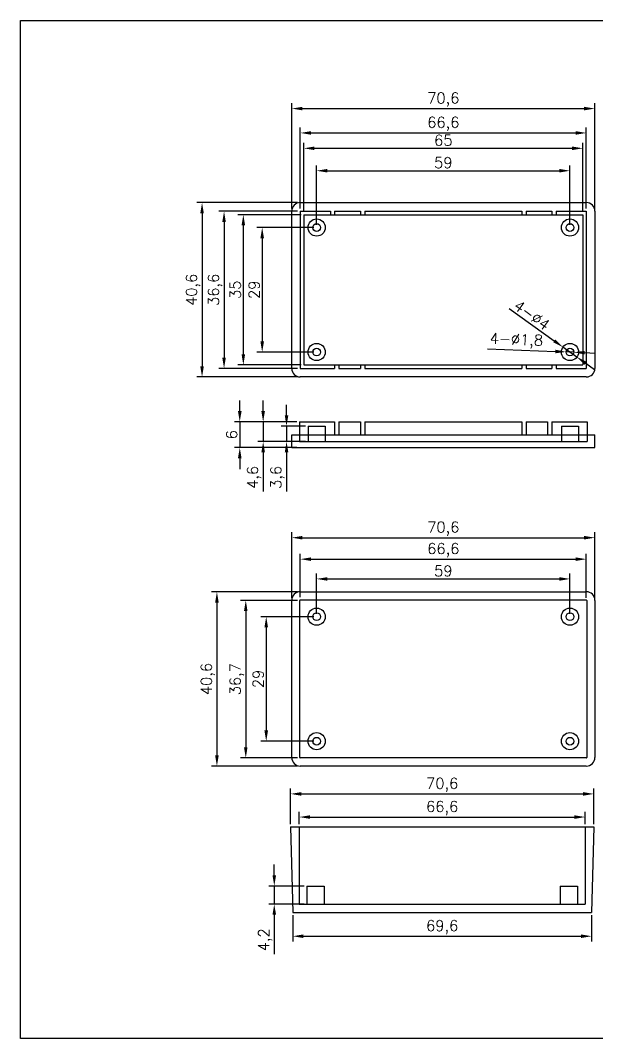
# Model space of a CAD drawing. Header units: millimetres. Extents: x 1647 to 1971, y 1078 to 1315.
# Drawn here: x 1646.6 to 1780.8, y 1077.6 to 1314.7 of the extents above; entities that cross this region are included whole.
import ezdxf

# ---------------------------------------------------------------- set-up
doc = ezdxf.new("R2010")
doc.units = ezdxf.units.MM
doc.styles.get("Standard").update_dxf_attribs({"font": 'txt', "bigfont": 'gbcbig.shx'})
doc.dimstyles.new('ISO-25', dxfattribs={"dimtxt": 2.5, "dimasz": 2.5, "dimexe": 1.25, "dimexo": 0.625, "dimtad": 1, "dimtxsty": 'Standard', "dimcen": 2.5, "dimadec": 0, "dimazin": 0, "dimtfac": 1, "dimtmove": 0, "dimatfit": 3, "dimfxl": 1, "dimarcsym": 0})

# ---------------------------------------------------------------- blocks, each defined once
blk = doc.blocks.new('*D3')
at = {"color": 0, "lineweight": -2}
for p, q in [((1711.17, 1272.26), (1687.67, 1272.26)), ((1688.92, 1269.76), (1688.92, 1234.16)), ((1711.17, 1231.66), (1687.67, 1231.66))]:
    blk.add_line(p, q, dxfattribs=at)
at = {"color": 0}
for points in [[(1688.5, 1269.76), (1689.34, 1269.76), (1688.92, 1272.26)], [(1688.5, 1234.16), (1689.34, 1234.16), (1688.92, 1231.66)]]:
    blk.add_solid(points, dxfattribs=at)
at = {"layer": 'Defpoints', "color": 0}
for p in [(1711.8, 1272.26), (1688.92, 1231.66), (1711.8, 1231.66)]:
    blk.add_point(p, dxfattribs=at)
at = {"color": 0, "insert": (1686.84, 1251.96), "char_height": 2.5, "attachment_point": 5, "rotation": 90}
blk.add_mtext('40,6', dxfattribs=at)
blk = doc.blocks.new('*D4')
at = {"color": 0, "lineweight": -2}
for p, q in [((1711.17, 1270.26), (1692.79, 1270.26)), ((1694.04, 1267.76), (1694.04, 1236.16)), ((1711.17, 1233.66), (1692.79, 1233.66))]:
    blk.add_line(p, q, dxfattribs=at)
at = {"color": 0}
for points in [[(1693.63, 1267.76), (1694.46, 1267.76), (1694.04, 1270.26)], [(1693.63, 1236.16), (1694.46, 1236.16), (1694.04, 1233.66)]]:
    blk.add_solid(points, dxfattribs=at)
at = {"layer": 'Defpoints', "color": 0}
for p in [(1711.8, 1270.26), (1694.04, 1233.66), (1711.8, 1233.66)]:
    blk.add_point(p, dxfattribs=at)
at = {"color": 0, "insert": (1691.96, 1251.96), "char_height": 2.5, "attachment_point": 5, "rotation": 90}
blk.add_mtext('36,6', dxfattribs=at)
blk = doc.blocks.new('*D5')
at = {"color": 0, "lineweight": -2}
for p, q in [((1711.97, 1269.46), (1697.28, 1269.46)), ((1698.53, 1266.96), (1698.53, 1236.96)), ((1711.97, 1234.46), (1697.28, 1234.46))]:
    blk.add_line(p, q, dxfattribs=at)
at = {"color": 0}
for points in [[(1698.12, 1266.96), (1698.95, 1266.96), (1698.53, 1269.46)], [(1698.12, 1236.96), (1698.95, 1236.96), (1698.53, 1234.46)]]:
    blk.add_solid(points, dxfattribs=at)
at = {"layer": 'Defpoints', "color": 0}
for p in [(1712.6, 1269.46), (1698.53, 1234.46), (1712.6, 1234.46)]:
    blk.add_point(p, dxfattribs=at)
at = {"color": 0, "insert": (1696.66, 1251.96), "char_height": 2.5, "attachment_point": 5, "rotation": 90}
blk.add_mtext('35', dxfattribs=at)
blk = doc.blocks.new('*D6')
at = {"color": 0, "lineweight": -2}
for p, q in [((1714.97, 1266.46), (1701.67, 1266.46)), ((1702.92, 1263.96), (1702.92, 1239.96)), ((1714.97, 1237.46), (1701.67, 1237.46))]:
    blk.add_line(p, q, dxfattribs=at)
at = {"color": 0}
for points in [[(1702.51, 1263.96), (1703.34, 1263.96), (1702.92, 1266.46)], [(1702.51, 1239.96), (1703.34, 1239.96), (1702.92, 1237.46)]]:
    blk.add_solid(points, dxfattribs=at)
at = {"layer": 'Defpoints', "color": 0}
for p in [(1715.6, 1266.46), (1702.92, 1237.46), (1715.6, 1237.46)]:
    blk.add_point(p, dxfattribs=at)
at = {"color": 0, "insert": (1701.05, 1251.96), "char_height": 2.5, "attachment_point": 5, "rotation": 90}
blk.add_mtext('29', dxfattribs=at)
blk = doc.blocks.new('*D7')
at = {"color": 0, "lineweight": -2}
for p, q in [((1709.8, 1270.89), (1709.8, 1295.42)), ((1780.4, 1270.89), (1780.4, 1295.42)), ((1712.3, 1294.17), (1777.9, 1294.17))]:
    blk.add_line(p, q, dxfattribs=at)
at = {"color": 0}
for points in [[(1712.3, 1294.58), (1712.3, 1293.75), (1709.8, 1294.17)], [(1777.9, 1294.58), (1777.9, 1293.75), (1780.4, 1294.17)]]:
    blk.add_solid(points, dxfattribs=at)
at = {"layer": 'Defpoints', "color": 0}
for p in [(1780.4, 1294.17), (1709.8, 1270.26), (1780.4, 1270.26)]:
    blk.add_point(p, dxfattribs=at)
at = {"color": 0, "insert": (1745.1, 1296.25), "char_height": 2.5, "attachment_point": 5}
blk.add_mtext('70,6', dxfattribs=at)
blk = doc.blocks.new('*D8')
at = {"color": 0, "lineweight": -2}
for p, q in [((1711.8, 1270.89), (1711.8, 1289.75)), ((1714.3, 1288.5), (1775.9, 1288.5)), ((1778.4, 1270.89), (1778.4, 1289.75))]:
    blk.add_line(p, q, dxfattribs=at)
at = {"color": 0}
for points in [[(1714.3, 1288.91), (1714.3, 1288.08), (1711.8, 1288.5)], [(1775.9, 1288.91), (1775.9, 1288.08), (1778.4, 1288.5)]]:
    blk.add_solid(points, dxfattribs=at)
at = {"layer": 'Defpoints', "color": 0}
for p in [(1778.4, 1288.5), (1711.8, 1270.26), (1778.4, 1270.26)]:
    blk.add_point(p, dxfattribs=at)
at = {"color": 0, "insert": (1745.1, 1290.58), "char_height": 2.5, "attachment_point": 5}
blk.add_mtext('66,6', dxfattribs=at)
blk = doc.blocks.new('*D9')
at = {"color": 0, "lineweight": -2}
for p, q in [((1712.6, 1270.09), (1712.6, 1286.17)), ((1777.6, 1270.09), (1777.6, 1286.17)), ((1715.1, 1284.92), (1775.1, 1284.92))]:
    blk.add_line(p, q, dxfattribs=at)
at = {"color": 0}
for points in [[(1715.1, 1285.33), (1715.1, 1284.5), (1712.6, 1284.92)], [(1775.1, 1285.33), (1775.1, 1284.5), (1777.6, 1284.92)]]:
    blk.add_solid(points, dxfattribs=at)
at = {"layer": 'Defpoints', "color": 0}
for p in [(1777.6, 1284.92), (1712.6, 1269.46), (1777.6, 1269.46)]:
    blk.add_point(p, dxfattribs=at)
at = {"color": 0, "insert": (1745.1, 1286.79), "char_height": 2.5, "attachment_point": 5}
blk.add_mtext('65', dxfattribs=at)
blk = doc.blocks.new('*D10')
at = {"color": 0, "lineweight": -2}
for p, q in [((1715.6, 1267.09), (1715.6, 1280.94)), ((1774.6, 1267.09), (1774.6, 1280.94)), ((1718.1, 1279.69), (1772.1, 1279.69))]:
    blk.add_line(p, q, dxfattribs=at)
at = {"color": 0}
for points in [[(1718.1, 1280.11), (1718.1, 1279.28), (1715.6, 1279.69)], [(1772.1, 1280.11), (1772.1, 1279.28), (1774.6, 1279.69)]]:
    blk.add_solid(points, dxfattribs=at)
at = {"layer": 'Defpoints', "color": 0}
for p in [(1774.6, 1279.69), (1715.6, 1266.46), (1774.6, 1266.46)]:
    blk.add_point(p, dxfattribs=at)
at = {"color": 0, "insert": (1745.1, 1281.57), "char_height": 2.5, "attachment_point": 5}
blk.add_mtext('59', dxfattribs=at)
blk = doc.blocks.new('*D11')
at = {"color": 0, "lineweight": -2}
for p, q in [((1697.7, 1223.71), (1697.7, 1226.21)), ((1710.97, 1221.21), (1696.45, 1221.21)), ((1697.7, 1221.21), (1697.7, 1215.21)), ((1710.97, 1215.21), (1696.45, 1215.21)), ((1697.7, 1212.71), (1697.7, 1210.21))]:
    blk.add_line(p, q, dxfattribs=at)
at = {"color": 0}
for points in [[(1697.28, 1223.71), (1698.12, 1223.71), (1697.7, 1221.21)], [(1697.28, 1212.71), (1698.12, 1212.71), (1697.7, 1215.21)]]:
    blk.add_solid(points, dxfattribs=at)
at = {"layer": 'Defpoints', "color": 0}
for p in [(1711.6, 1221.21), (1697.7, 1215.21), (1711.6, 1215.21)]:
    blk.add_point(p, dxfattribs=at)
at = {"color": 0, "insert": (1695.83, 1218.21), "char_height": 2.5, "attachment_point": 5, "rotation": 90}
blk.add_mtext('6', dxfattribs=at)
blk = doc.blocks.new('*D12')
at = {"color": 0, "lineweight": -2}
for p, q in [((1703.15, 1223.71), (1703.15, 1226.21)), ((1710.97, 1221.21), (1701.9, 1221.21)), ((1703.15, 1221.21), (1703.15, 1216.61)), ((1710.97, 1216.61), (1701.9, 1216.61)), ((1703.15, 1214.11), (1703.15, 1204.95))]:
    blk.add_line(p, q, dxfattribs=at)
at = {"color": 0}
for points in [[(1702.73, 1223.71), (1703.56, 1223.71), (1703.15, 1221.21)], [(1702.73, 1214.11), (1703.56, 1214.11), (1703.15, 1216.61)]]:
    blk.add_solid(points, dxfattribs=at)
at = {"layer": 'Defpoints', "color": 0}
for p in [(1711.6, 1221.21), (1703.15, 1216.61), (1711.6, 1216.61)]:
    blk.add_point(p, dxfattribs=at)
at = {"color": 0, "insert": (1701.06, 1208.28), "char_height": 2.5, "attachment_point": 5, "rotation": 90}
blk.add_mtext('4,6', dxfattribs=at)
blk = doc.blocks.new('*D13')
at = {"color": 0, "lineweight": -2}
for p, q in [((1708.59, 1222.71), (1708.59, 1225.21)), ((1712.97, 1220.21), (1707.34, 1220.21)), ((1708.59, 1220.21), (1708.59, 1216.61)), ((1712.97, 1216.61), (1707.34, 1216.61)), ((1708.59, 1214.11), (1708.59, 1204.95))]:
    blk.add_line(p, q, dxfattribs=at)
at = {"color": 0}
for points in [[(1708.18, 1222.71), (1709.01, 1222.71), (1708.59, 1220.21)], [(1708.18, 1214.11), (1709.01, 1214.11), (1708.59, 1216.61)]]:
    blk.add_solid(points, dxfattribs=at)
at = {"layer": 'Defpoints', "color": 0}
for p in [(1713.6, 1220.21), (1708.59, 1216.61), (1713.6, 1216.61)]:
    blk.add_point(p, dxfattribs=at)
at = {"color": 0, "insert": (1706.51, 1208.28), "char_height": 2.5, "attachment_point": 5, "rotation": 90}
blk.add_mtext('3,6', dxfattribs=at)
blk = doc.blocks.new('*D14')
at = {"color": 0, "lineweight": -2}
for p, q in [((1760.41, 1247.57), (1770.93, 1240.07)), ((1776.22, 1236.3), (1772.97, 1238.62)), ((1778.26, 1234.85), (1780.3, 1233.4))]:
    blk.add_line(p, q, dxfattribs=at)
at = {"color": 0}
for points in [[(1771.17, 1240.41), (1770.69, 1239.73), (1772.97, 1238.62)], [(1778.5, 1235.19), (1778.02, 1234.51), (1776.22, 1236.3)]]:
    blk.add_solid(points, dxfattribs=at)
at = {"layer": 'Defpoints', "color": 0}
for p in [(1772.97, 1238.62), (1776.22, 1236.3)]:
    blk.add_point(p, dxfattribs=at)
at = {"color": 0, "insert": (1765.74, 1246.07), "char_height": 2.5, "attachment_point": 5, "rotation": 324.526}
blk.add_mtext('4-∅4', dxfattribs=at)
blk = doc.blocks.new('*D15')
at = {"color": 0, "lineweight": -2}
for p, q in [((1755.38, 1238.22), (1771.2, 1237.6)), ((1775.5, 1237.42), (1773.7, 1237.5)), ((1777.99, 1237.33), (1780.49, 1237.23))]:
    blk.add_line(p, q, dxfattribs=at)
at = {"color": 0}
for points in [[(1771.22, 1238.01), (1771.18, 1237.18), (1773.7, 1237.5)], [(1778.01, 1237.74), (1777.98, 1236.91), (1775.5, 1237.42)]]:
    blk.add_solid(points, dxfattribs=at)
at = {"layer": 'Defpoints', "color": 0}
for p in [(1773.7, 1237.5), (1775.5, 1237.42)]:
    blk.add_point(p, dxfattribs=at)
at = {"color": 0, "insert": (1762.12, 1240.04), "char_height": 2.5, "attachment_point": 5, "rotation": 357.7252}
blk.add_mtext('4-∅1,8', dxfattribs=at)
blk = doc.blocks.new('*D16')
at = {"color": 0, "lineweight": -2}
for p, q in [((1711.17, 1181.63), (1691.13, 1181.63)), ((1692.38, 1179.13), (1692.38, 1143.53)), ((1711.17, 1141.03), (1691.13, 1141.03))]:
    blk.add_line(p, q, dxfattribs=at)
at = {"color": 0}
for points in [[(1691.96, 1179.13), (1692.8, 1179.13), (1692.38, 1181.63)], [(1691.96, 1143.53), (1692.8, 1143.53), (1692.38, 1141.03)]]:
    blk.add_solid(points, dxfattribs=at)
at = {"layer": 'Defpoints', "color": 0}
for p in [(1711.8, 1181.63), (1692.38, 1141.03), (1711.8, 1141.03)]:
    blk.add_point(p, dxfattribs=at)
at = {"color": 0, "insert": (1690.3, 1161.33), "char_height": 2.5, "attachment_point": 5, "rotation": 90}
blk.add_mtext('40,6', dxfattribs=at)
blk = doc.blocks.new('*D17')
at = {"color": 0, "lineweight": -2}
for p, q in [((1711.17, 1179.63), (1697.85, 1179.63)), ((1699.1, 1177.13), (1699.1, 1145.43)), ((1711.17, 1142.93), (1697.85, 1142.93))]:
    blk.add_line(p, q, dxfattribs=at)
at = {"color": 0}
for points in [[(1698.68, 1177.13), (1699.51, 1177.13), (1699.1, 1179.63)], [(1698.68, 1145.43), (1699.51, 1145.43), (1699.1, 1142.93)]]:
    blk.add_solid(points, dxfattribs=at)
at = {"layer": 'Defpoints', "color": 0}
for p in [(1711.8, 1179.63), (1699.1, 1142.93), (1711.8, 1142.93)]:
    blk.add_point(p, dxfattribs=at)
at = {"color": 0, "insert": (1697.01, 1161.28), "char_height": 2.5, "attachment_point": 5, "rotation": 90}
blk.add_mtext('36,7', dxfattribs=at)
blk = doc.blocks.new('*D18')
at = {"color": 0, "lineweight": -2}
for p, q in [((1714.97, 1175.83), (1702.61, 1175.83)), ((1703.86, 1173.33), (1703.86, 1149.33)), ((1714.97, 1146.83), (1702.61, 1146.83))]:
    blk.add_line(p, q, dxfattribs=at)
at = {"color": 0}
for points in [[(1703.44, 1173.33), (1704.28, 1173.33), (1703.86, 1175.83)], [(1703.44, 1149.33), (1704.28, 1149.33), (1703.86, 1146.83)]]:
    blk.add_solid(points, dxfattribs=at)
at = {"layer": 'Defpoints', "color": 0}
for p in [(1715.6, 1175.83), (1703.86, 1146.83), (1715.6, 1146.83)]:
    blk.add_point(p, dxfattribs=at)
at = {"color": 0, "insert": (1701.99, 1161.33), "char_height": 2.5, "attachment_point": 5, "rotation": 90}
blk.add_mtext('29', dxfattribs=at)
blk = doc.blocks.new('*D19')
at = {"color": 0, "lineweight": -2}
for p, q in [((1709.8, 1180.26), (1709.8, 1195.48)), ((1780.4, 1180.26), (1780.4, 1195.48)), ((1712.3, 1194.23), (1777.9, 1194.23))]:
    blk.add_line(p, q, dxfattribs=at)
at = {"color": 0}
for points in [[(1712.3, 1194.64), (1712.3, 1193.81), (1709.8, 1194.23)], [(1777.9, 1194.64), (1777.9, 1193.81), (1780.4, 1194.23)]]:
    blk.add_solid(points, dxfattribs=at)
at = {"layer": 'Defpoints', "color": 0}
for p in [(1780.4, 1194.23), (1709.8, 1179.63), (1780.4, 1179.63)]:
    blk.add_point(p, dxfattribs=at)
at = {"color": 0, "insert": (1745.1, 1196.31), "char_height": 2.5, "attachment_point": 5}
blk.add_mtext('70,6', dxfattribs=at)
blk = doc.blocks.new('*D20')
at = {"color": 0, "lineweight": -2}
for p, q in [((1711.8, 1180.36), (1711.8, 1190.48)), ((1714.3, 1189.23), (1775.9, 1189.23)), ((1778.4, 1180.26), (1778.4, 1190.48))]:
    blk.add_line(p, q, dxfattribs=at)
at = {"color": 0}
for points in [[(1714.3, 1189.65), (1714.3, 1188.81), (1711.8, 1189.23)], [(1775.9, 1189.65), (1775.9, 1188.81), (1778.4, 1189.23)]]:
    blk.add_solid(points, dxfattribs=at)
at = {"layer": 'Defpoints', "color": 0}
for p in [(1778.4, 1189.23), (1711.8, 1179.73), (1778.4, 1179.63)]:
    blk.add_point(p, dxfattribs=at)
at = {"color": 0, "insert": (1745.1, 1191.31), "char_height": 2.5, "attachment_point": 5}
blk.add_mtext('66,6', dxfattribs=at)
blk = doc.blocks.new('*D21')
at = {"color": 0, "lineweight": -2}
for p, q in [((1715.6, 1176.46), (1715.6, 1185.88)), ((1774.6, 1176.46), (1774.6, 1185.88)), ((1718.1, 1184.63), (1772.1, 1184.63))]:
    blk.add_line(p, q, dxfattribs=at)
at = {"color": 0}
for points in [[(1718.1, 1185.04), (1718.1, 1184.21), (1715.6, 1184.63)], [(1772.1, 1185.04), (1772.1, 1184.21), (1774.6, 1184.63)]]:
    blk.add_solid(points, dxfattribs=at)
at = {"layer": 'Defpoints', "color": 0}
for p in [(1774.6, 1184.63), (1715.6, 1175.83), (1774.6, 1175.83)]:
    blk.add_point(p, dxfattribs=at)
at = {"color": 0, "insert": (1745.1, 1186.5), "char_height": 2.5, "attachment_point": 5}
blk.add_mtext('59', dxfattribs=at)
blk = doc.blocks.new('*D22')
at = {"color": 0, "lineweight": -2}
for p, q in [((1709.54, 1127.53), (1709.54, 1135.81)), ((1712.04, 1134.56), (1777.64, 1134.56)), ((1780.14, 1127.53), (1780.14, 1135.81))]:
    blk.add_line(p, q, dxfattribs=at)
at = {"color": 0}
for points in [[(1712.04, 1134.98), (1712.04, 1134.14), (1709.54, 1134.56)], [(1777.64, 1134.98), (1777.64, 1134.14), (1780.14, 1134.56)]]:
    blk.add_solid(points, dxfattribs=at)
at = {"layer": 'Defpoints', "color": 0}
for p in [(1780.14, 1134.56), (1709.54, 1126.91), (1780.14, 1126.91)]:
    blk.add_point(p, dxfattribs=at)
at = {"color": 0, "insert": (1744.84, 1136.64), "char_height": 2.5, "attachment_point": 5}
blk.add_mtext('70,6', dxfattribs=at)
blk = doc.blocks.new('*D23')
at = {"color": 0, "lineweight": -2}
for p, q in [((1710.04, 1106.28), (1710.04, 1100.16)), ((1779.64, 1106.28), (1779.64, 1100.16)), ((1712.54, 1101.41), (1777.14, 1101.41))]:
    blk.add_line(p, q, dxfattribs=at)
at = {"color": 0}
for points in [[(1712.54, 1101.83), (1712.54, 1100.99), (1710.04, 1101.41)], [(1777.14, 1101.83), (1777.14, 1100.99), (1779.64, 1101.41)]]:
    blk.add_solid(points, dxfattribs=at)
at = {"layer": 'Defpoints', "color": 0}
for p in [(1710.04, 1106.91), (1779.64, 1106.91), (1779.64, 1101.41)]:
    blk.add_point(p, dxfattribs=at)
at = {"color": 0, "insert": (1744.84, 1103.49), "char_height": 2.5, "attachment_point": 5}
blk.add_mtext('69,6', dxfattribs=at)
blk = doc.blocks.new('*D24')
at = {"color": 0, "lineweight": -2}
for p, q in [((1711.54, 1127.53), (1711.54, 1130.42)), ((1714.04, 1129.17), (1775.64, 1129.17)), ((1778.14, 1127.53), (1778.14, 1130.42))]:
    blk.add_line(p, q, dxfattribs=at)
at = {"color": 0}
for points in [[(1714.04, 1129.58), (1714.04, 1128.75), (1711.54, 1129.17)], [(1775.64, 1129.58), (1775.64, 1128.75), (1778.14, 1129.17)]]:
    blk.add_solid(points, dxfattribs=at)
at = {"layer": 'Defpoints', "color": 0}
for p in [(1778.14, 1129.17), (1711.54, 1126.91), (1778.14, 1126.91)]:
    blk.add_point(p, dxfattribs=at)
at = {"color": 0, "insert": (1744.84, 1131.25), "char_height": 2.5, "attachment_point": 5}
blk.add_mtext('66,6', dxfattribs=at)
blk = doc.blocks.new('*D25')
at = {"color": 0, "lineweight": -2}
for p, q in [((1705.73, 1115.61), (1705.73, 1118.11)), ((1712.71, 1113.11), (1704.48, 1113.11)), ((1705.73, 1113.11), (1705.73, 1108.91)), ((1712.71, 1108.91), (1704.48, 1108.91)), ((1705.73, 1106.41), (1705.73, 1097.24))]:
    blk.add_line(p, q, dxfattribs=at)
at = {"color": 0}
for points in [[(1705.32, 1115.61), (1706.15, 1115.61), (1705.73, 1113.11)], [(1705.32, 1106.41), (1706.15, 1106.41), (1705.73, 1108.91)]]:
    blk.add_solid(points, dxfattribs=at)
at = {"layer": 'Defpoints', "color": 0}
for p in [(1713.34, 1113.11), (1705.73, 1108.91), (1713.34, 1108.91)]:
    blk.add_point(p, dxfattribs=at)
at = {"color": 0, "insert": (1703.65, 1100.57), "char_height": 2.5, "attachment_point": 5, "rotation": 90}
blk.add_mtext('4,2', dxfattribs=at)

msp = doc.modelspace()

# ---------------------------------------------------------------- linework, layer by layer
for p, q in [((1711.796, 1272.261), (1778.396, 1272.261)), ((1709.796, 1233.661), (1709.796, 1270.261)), ((1711.796, 1270.261), (1718.796, 1270.261)), ((1711.796, 1270.261), (1711.796, 1233.661)), ((1712.596, 1269.461), (1718.796, 1269.461)), ((1712.596, 1269.461), (1712.596, 1234.461)), ((1718.796, 1270.261), (1718.796, 1269.461)), ((1718.796, 1269.461), (1771.396, 1269.461)), ((1719.796, 1270.261), (1719.796, 1269.461)), ((1719.796, 1270.261), (1725.796, 1270.261)), ((1719.796, 1269.461), (1725.796, 1269.461)), ((1725.796, 1270.261), (1725.796, 1269.461)), ((1726.796, 1270.261), (1726.796, 1269.461)), ((1726.796, 1270.261), (1763.396, 1270.261)), ((1726.796, 1269.461), (1763.396, 1269.461)), ((1763.396, 1270.261), (1763.396, 1269.461)), ((1764.396, 1270.261), (1764.396, 1269.461)), ((1764.396, 1270.261), (1770.396, 1270.261)), ((1764.396, 1269.461), (1770.396, 1269.461)), ((1770.396, 1270.261), (1770.396, 1269.461)), ((1771.396, 1270.261), (1771.396, 1269.461)), ((1771.396, 1270.261), (1778.396, 1270.261)), ((1771.396, 1269.461), (1777.596, 1269.461)), ((1777.596, 1269.461), (1777.596, 1234.461)), ((1778.396, 1270.261), (1778.396, 1233.661)), ((1780.396, 1270.261), (1780.396, 1233.661)), ((1711.796, 1233.661), (1719.796, 1233.661)), ((1712.596, 1234.461), (1771.396, 1234.461)), ((1719.796, 1234.461), (1725.796, 1234.461)), ((1719.796, 1234.461), (1719.796, 1233.661)), ((1719.796, 1234.461), (1719.796, 1233.661)), ((1720.796, 1234.461), (1720.796, 1233.661)), ((1720.796, 1233.661), (1725.796, 1233.661)), ((1725.796, 1234.461), (1725.796, 1233.661)), ((1726.796, 1234.461), (1726.796, 1233.661)), ((1726.796, 1233.661), (1763.396, 1233.661)), ((1763.396, 1234.461), (1763.396, 1233.661)), ((1764.396, 1234.461), (1764.396, 1233.661)), ((1764.396, 1233.661), (1770.396, 1233.661)), ((1770.396, 1234.461), (1770.396, 1233.661)), ((1771.396, 1234.461), (1771.396, 1233.661)), ((1771.396, 1234.461), (1777.596, 1234.461)), ((1771.396, 1233.661), (1778.396, 1233.661)), ((1778.396, 1231.661), (1711.796, 1231.661)), ((1711.596, 1221.213), (1719.796, 1221.213)), ((1711.596, 1221.213), (1711.596, 1216.613)), ((1713.596, 1220.213), (1717.596, 1220.213)), ((1713.596, 1220.213), (1713.596, 1216.613)), ((1717.596, 1220.213), (1717.596, 1216.613)), ((1719.796, 1221.213), (1719.796, 1218.213)), ((1720.796, 1221.213), (1720.796, 1218.213)), ((1720.796, 1221.213), (1725.796, 1221.213)), ((1725.796, 1221.213), (1725.796, 1218.213)), ((1726.796, 1221.213), (1726.796, 1218.213)), ((1726.796, 1221.213), (1763.396, 1221.213)), ((1763.396, 1221.213), (1763.396, 1218.213)), ((1764.396, 1221.213), (1764.396, 1218.213)), ((1764.396, 1221.213), (1769.396, 1221.213)), ((1769.396, 1221.213), (1769.396, 1218.213)), ((1770.396, 1221.213), (1770.396, 1218.213)), ((1770.396, 1221.213), (1778.596, 1221.213)), ((1772.596, 1220.213), (1772.596, 1216.613)), ((1772.596, 1220.213), (1776.596, 1220.213)), ((1776.596, 1220.213), (1776.596, 1216.613)), ((1778.596, 1221.213), (1778.596, 1216.613)), ((1709.796, 1218.213), (1780.396, 1218.213)), ((1709.796, 1215.213), (1709.796, 1218.213)), ((1711.596, 1216.613), (1778.596, 1216.613)), ((1780.396, 1215.213), (1780.396, 1218.213)), ((1709.796, 1215.213), (1780.396, 1215.213)), ((1711.796, 1181.632), (1778.396, 1181.632)), ((1709.796, 1143.032), (1709.796, 1179.632)), ((1711.696, 1143.032), (1711.696, 1179.632)), ((1711.796, 1179.732), (1778.396, 1179.732)), ((1778.496, 1179.632), (1778.496, 1143.032)), ((1780.396, 1179.632), (1780.396, 1143.032)), ((1778.396, 1142.932), (1711.796, 1142.932)), ((1778.396, 1141.032), (1711.796, 1141.032)), ((1709.539, 1126.908), (1780.139, 1126.908)), ((1709.539, 1126.908), (1710.039, 1106.908)), ((1711.539, 1126.908), (1711.539, 1108.908)), ((1778.139, 1126.908), (1778.139, 1108.908)), ((1780.139, 1126.908), (1779.639, 1106.908)), ((1713.339, 1113.108), (1713.339, 1108.908)), ((1713.339, 1113.108), (1717.339, 1113.108)), ((1717.339, 1113.108), (1717.339, 1108.908)), ((1772.339, 1113.108), (1772.339, 1108.908)), ((1772.339, 1113.108), (1776.339, 1113.108)), ((1776.339, 1113.108), (1776.339, 1108.908)), ((1711.539, 1108.908), (1778.139, 1108.908)), ((1710.039, 1106.908), (1779.639, 1106.908))]:
    msp.add_line(p, q)
msp.add_lwpolyline([(1646.609, 1314.714), (1971.342, 1314.714), (1971.342, 1077.563), (1646.609, 1077.563)], close=True)
for centre, radius in [((1715.596, 1266.461), 2), ((1715.596, 1266.461), 0.9), ((1774.596, 1266.461), 2), ((1774.596, 1266.461), 0.9), ((1715.596, 1237.461), 2), ((1715.596, 1237.461), 0.9), ((1774.596, 1237.461), 2), ((1774.596, 1237.461), 0.9), ((1715.596, 1175.832), 2), ((1715.596, 1175.832), 0.9), ((1774.596, 1175.832), 2), ((1774.596, 1175.832), 0.9), ((1715.596, 1146.832), 2), ((1774.596, 1146.832), 2), ((1715.596, 1146.832), 0.9), ((1774.596, 1146.832), 0.9)]:
    msp.add_circle(centre, radius)
for centre, radius, start, end in [((1711.796, 1270.261), 2, 90, 180), ((1778.396, 1270.261), 2, 0, 90), ((1711.796, 1233.661), 2, 180, 270), ((1778.396, 1233.661), 2, 270, 0), ((1711.796, 1179.632), 2, 90, 180), ((1778.396, 1179.632), 2, 0, 90), ((1711.796, 1179.632), 0.1, 90, 180), ((1778.396, 1179.632), 0.1, 0, 90), ((1711.796, 1143.032), 2, 180, 270), ((1711.796, 1143.032), 0.1, 180, 270), ((1778.396, 1143.032), 2, 270, 0), ((1778.396, 1143.032), 0.1, 270, 0)]:
    msp.add_arc(centre, radius, start, end)

# ---------------------------------------------------------------- dimensions: what is measured, and where the dimension line sits
for base, p1, p2, picture, middle in [((1780.396, 1294.166), (1709.796, 1270.261), (1780.396, 1270.261), '*D7', (1745.096, 1296.249)), ((1778.396, 1288.495), (1711.796, 1270.261), (1778.396, 1270.261), '*D8', (1745.096, 1290.579)), ((1774.596, 1279.695), (1715.596, 1266.461), (1774.596, 1266.461), '*D10', (1745.096, 1281.57)), ((1780.396, 1194.228), (1709.796, 1179.632), (1780.396, 1179.632), '*D19', (1745.096, 1196.311)), ((1778.396, 1189.23), (1711.796, 1179.732), (1778.396, 1179.632), '*D20', (1745.096, 1191.313)), ((1774.596, 1184.626), (1715.596, 1175.832), (1774.596, 1175.832), '*D21', (1745.096, 1186.501)), ((1778.139, 1129.167), (1711.539, 1126.908), (1778.139, 1126.908), '*D24', (1744.839, 1131.251)), ((1779.639, 1101.409), (1710.039, 1106.908), (1779.639, 1106.908), '*D23', (1744.839, 1103.493))]:
    dim = msp.add_linear_dim(base=base, p1=p1, p2=p2, dimstyle='ISO-25')
    dim.commit()
    dim.dimension.update_dxf_attribs({"geometry": picture, "text_midpoint": middle})
for base, p1, p2, picture, middle in [((1777.596, 1284.918), (1712.596, 1269.461), (1777.596, 1269.461), '*D9', (1745.096, 1284.918)), ((1780.139, 1134.56), (1709.539, 1126.908), (1780.139, 1126.908), '*D22', (1744.839, 1134.56))]:
    dim = msp.add_linear_dim(base=base, p1=p1, p2=p2, dimstyle='ISO-25')
    dim.commit()
    dim.dimension.update_dxf_attribs({"geometry": picture, "text_midpoint": middle, "dimtype": 160})
for base, p1, p2, picture, middle in [((1688.922, 1231.661), (1711.796, 1272.261), (1711.796, 1231.661), '*D3', (1688.922, 1251.961)), ((1694.042, 1233.661), (1711.796, 1270.261), (1711.796, 1233.661), '*D4', (1694.042, 1251.961)), ((1698.535, 1234.461), (1712.596, 1269.461), (1712.596, 1234.461), '*D5', (1698.535, 1251.961)), ((1702.924, 1237.461), (1715.596, 1266.461), (1715.596, 1237.461), '*D6', (1702.924, 1251.961)), ((1697.7, 1215.213), (1711.596, 1221.213), (1711.596, 1215.213), '*D11', (1697.7, 1218.213)), ((1703.146, 1216.613), (1711.596, 1221.213), (1711.596, 1216.613), '*D12', (1703.146, 1208.28))]:
    dim = msp.add_linear_dim(base=base, p1=p1, p2=p2, angle=90, dimstyle='ISO-25')
    dim.commit()
    dim.dimension.update_dxf_attribs({"geometry": picture, "text_midpoint": middle, "dimtype": 160})
for p1, p2, picture, middle in [((1776.225, 1236.3), (1772.967, 1238.621), '*D14', (1765.742, 1246.072)), ((1775.495, 1237.425), (1773.697, 1237.496), '*D15', (1762.122, 1240.041))]:
    dim = msp.add_diameter_dim_2p(p1=p1, p2=p2, text='4-<>', dimstyle='ISO-25')
    dim.commit()
    dim.dimension.update_dxf_attribs({"geometry": picture, "text_midpoint": middle})
for base, p1, p2, picture, middle in [((1708.593, 1216.613), (1713.596, 1220.213), (1713.596, 1216.613), '*D13', (1706.51, 1208.28)), ((1692.379, 1141.032), (1711.796, 1181.632), (1711.796, 1141.032), '*D16', (1690.296, 1161.332)), ((1699.096, 1142.932), (1711.796, 1179.632), (1711.796, 1142.932), '*D17', (1697.013, 1161.282)), ((1703.861, 1146.832), (1715.596, 1175.832), (1715.596, 1146.832), '*D18', (1701.986, 1161.332)), ((1705.733, 1108.908), (1713.339, 1113.108), (1713.339, 1108.908), '*D25', (1703.65, 1100.574))]:
    dim = msp.add_linear_dim(base=base, p1=p1, p2=p2, angle=90, dimstyle='ISO-25')
    dim.commit()
    dim.dimension.update_dxf_attribs({"geometry": picture, "text_midpoint": middle})

doc.saveas('drawing.dxf')
